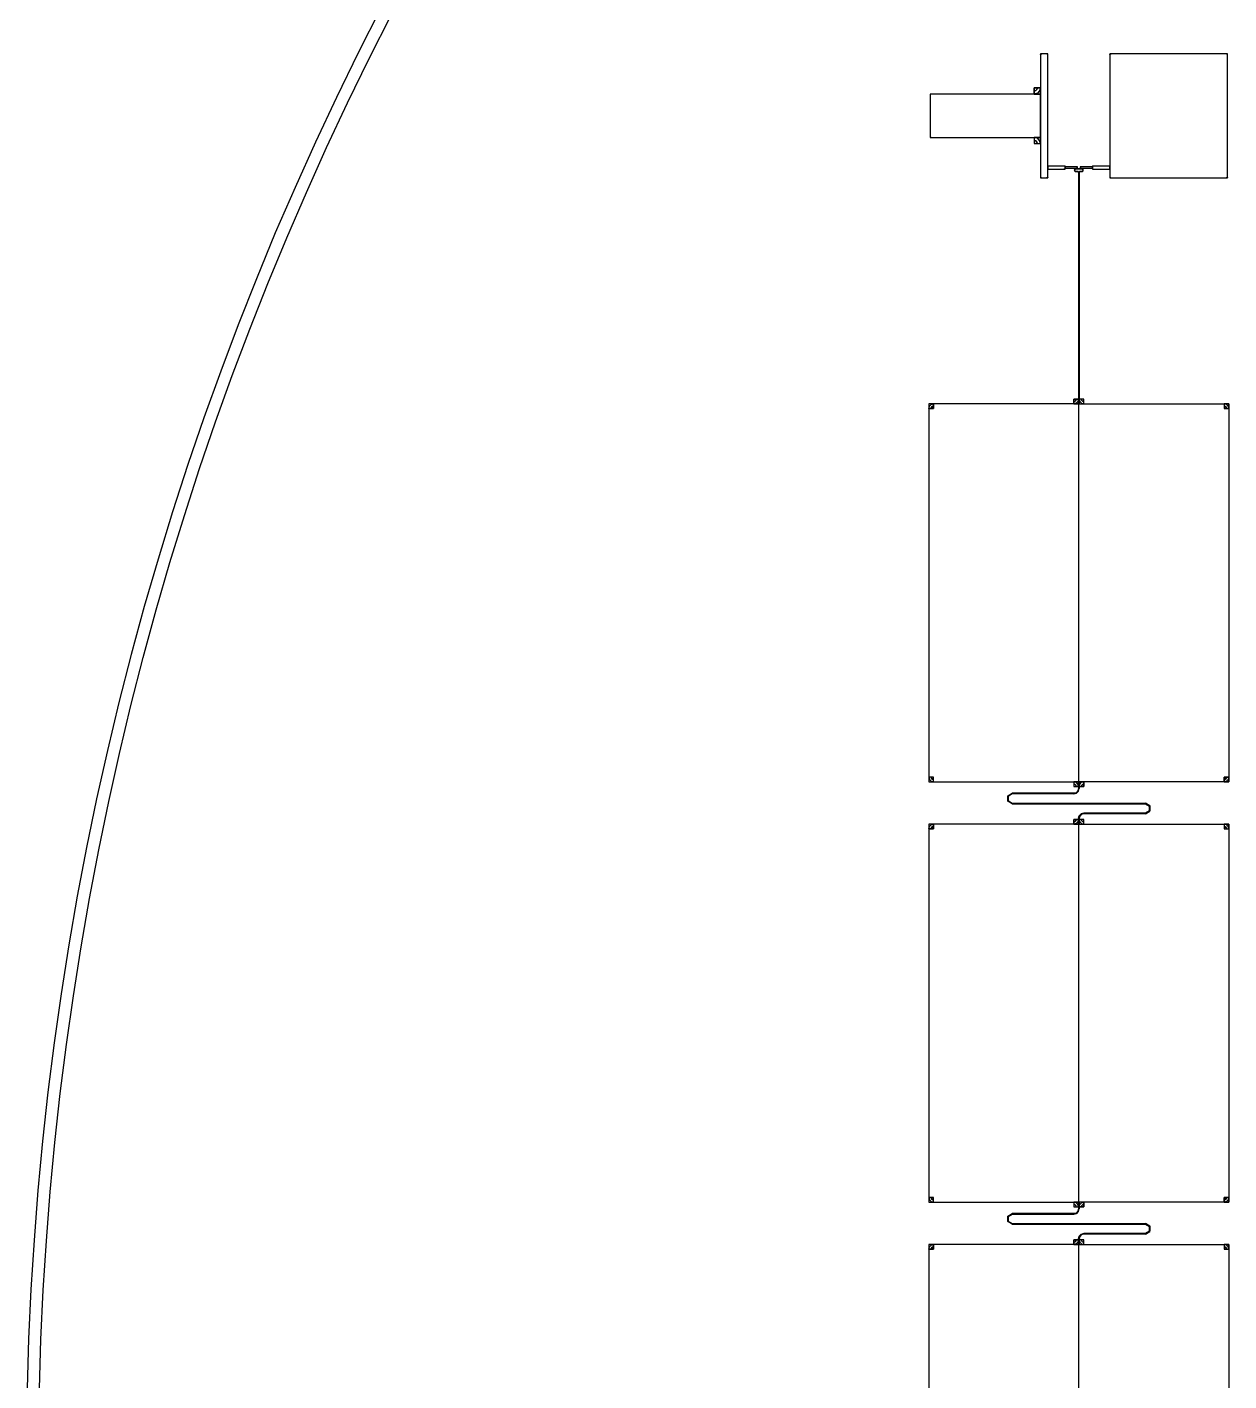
# Model space of a CAD drawing. Extents: x -50899 to 50899, y -48295 to 50898.
# Drawn here: x -50886 to -31476, y 1302 to 23157 of the extents above; entities that cross this region are included whole.
import ezdxf

# ---------------------------------------------------------------- set-up
doc = ezdxf.new("R2010")
doc.units = 0

# ---------------------------------------------------------------- blocks, each defined once
blk = doc.blocks.new('C1A')
for points in [[(2225, 46876), (2105, 46876), (2105, 44876), (2225, 44876), (2225, 46876)], [(2105, 46876), (2105, 46866), (2115, 46866), (2115, 46876), (2105, 46876)], [(2105, 46866), (2106, 46871), (2110, 46875), (2115, 46876), (2115, 46871), (2112, 46870), (2111, 46868), (2110, 46866), (2105, 46866)], [(2110, 46866), (2111, 46868), (2112, 46870), (2115, 46871), (2115, 46866), (2115, 46866), (2115, 46866), (2115, 46866), (2110, 46866)], [(2215, 46876), (2215, 46866), (2225, 46866), (2225, 46876), (2215, 46876)], [(2225, 46866), (2224, 46871), (2220, 46875), (2215, 46876), (2215, 46871), (2218, 46870), (2219, 46868), (2220, 46866), (2225, 46866)], [(2220, 46866), (2219, 46868), (2218, 46870), (2215, 46871), (2215, 46866), (2215, 46866), (2215, 46866), (2215, 46866), (2220, 46866)], [(3225, 44876), (5125, 44876), (5125, 46876), (3225, 46876), (3225, 44876)], [(3225, 46876), (3225, 46866), (3235, 46866), (3235, 46876), (3225, 46876)], [(3225, 46866), (3226, 46871), (3230, 46875), (3235, 46876), (3235, 46871), (3232, 46870), (3231, 46868), (3230, 46866), (3225, 46866)], [(3230, 46866), (3231, 46868), (3232, 46870), (3235, 46871), (3235, 46866), (3235, 46866), (3235, 46866), (3235, 46866), (3230, 46866)], [(5115, 46876), (5115, 46866), (5125, 46866), (5125, 46876), (5115, 46876)], [(5125, 46866), (5124, 46871), (5120, 46875), (5115, 46876), (5115, 46871), (5118, 46870), (5119, 46868), (5120, 46866), (5125, 46866)], [(5120, 46866), (5119, 46868), (5118, 46870), (5115, 46871), (5115, 46866), (5115, 46866), (5115, 46866), (5115, 46866), (5120, 46866)], [(2105, 46226), (325, 46226), (325, 45526), (2105, 45526), (2105, 46226)], [(325, 46226), (325, 46216), (335, 46216), (335, 46226), (325, 46226)], [(325, 46216), (326, 46221), (330, 46225), (335, 46226), (335, 46221), (332, 46220), (331, 46218), (330, 46216), (325, 46216)], [(330, 46216), (331, 46218), (332, 46220), (335, 46221), (335, 46216), (335, 46216), (335, 46216), (335, 46216), (330, 46216)], [(2105, 46226), (2105, 46326), (2005, 46326), (2005, 46226), (2105, 46226)], [(2105, 46326), (2092, 46276), (2055, 46239), (2005, 46226), (2005, 46276), (2030, 46283), (2048, 46301), (2055, 46326), (2105, 46326)], [(2055, 46326), (2048, 46301), (2030, 46283), (2005, 46276), (2005, 46326), (2005, 46326), (2005, 46326), (2005, 46326), (2055, 46326)], [(335, 45526), (335, 45536), (325, 45536), (325, 45526), (335, 45526)], [(325, 45536), (326, 45531), (330, 45527), (335, 45526), (335, 45531), (332, 45532), (331, 45534), (330, 45536), (325, 45536)], [(330, 45536), (331, 45534), (332, 45532), (335, 45531), (335, 45536), (335, 45536), (335, 45536), (335, 45536), (330, 45536)], [(2005, 45526), (2005, 45426), (2105, 45426), (2105, 45526), (2005, 45526)], [(2105, 45426), (2092, 45476), (2055, 45513), (2005, 45526), (2005, 45476), (2030, 45469), (2048, 45451), (2055, 45426), (2105, 45426)], [(2055, 45426), (2048, 45451), (2030, 45469), (2005, 45476), (2005, 45426), (2005, 45426), (2005, 45426), (2005, 45426), (2055, 45426)], [(2230, 45064), (2230, 45069), (2225, 45069), (2225, 45064), (2230, 45064)], [(2225, 45069), (2226, 45066), (2228, 45065), (2230, 45064), (2230, 45066), (2229, 45067), (2228, 45068), (2228, 45069), (2225, 45069)], [(2506, 45064), (2225, 45064), (2225, 45014), (2506, 45014), (2506, 45064)], [(2228, 45069), (2228, 45068), (2229, 45067), (2230, 45066), (2230, 45069), (2230, 45069), (2230, 45069), (2230, 45069), (2228, 45069)], [(2496, 45064), (2496, 45054), (2506, 45054), (2506, 45064), (2496, 45064)], [(2506, 45054), (2504, 45059), (2500, 45063), (2496, 45064), (2496, 45059), (2498, 45058), (2500, 45056), (2500, 45054), (2506, 45054)], [(2500, 45054), (2500, 45056), (2498, 45058), (2496, 45059), (2496, 45054), (2496, 45054), (2496, 45054), (2496, 45054), (2500, 45054)], [(2506, 45014), (2506, 45024), (2496, 45024), (2496, 45014), (2506, 45014)], [(2506, 45024), (2504, 45019), (2500, 45015), (2496, 45014), (2496, 45019), (2498, 45020), (2500, 45022), (2500, 45024), (2506, 45024)], [(2500, 45024), (2500, 45022), (2498, 45020), (2496, 45019), (2496, 45024), (2496, 45024), (2496, 45024), (2496, 45024), (2500, 45024)], [(2510, 45050), (2510, 45055), (2506, 45055), (2506, 45050), (2510, 45050)], [(2506, 45055), (2506, 45052), (2508, 45051), (2510, 45050), (2510, 45052), (2509, 45053), (2508, 45054), (2508, 45055), (2506, 45055)], [(2706, 45050), (2506, 45050), (2506, 45028), (2706, 45028), (2706, 45050)], [(2506, 45028), (2506, 45023), (2510, 45023), (2510, 45028), (2506, 45028)], [(2506, 45023), (2506, 45026), (2508, 45027), (2510, 45028), (2510, 45026), (2509, 45025), (2508, 45024), (2508, 45023), (2506, 45023)], [(2508, 45055), (2508, 45054), (2509, 45053), (2510, 45052), (2510, 45055), (2510, 45055), (2510, 45055), (2510, 45055), (2508, 45055)], [(2508, 45023), (2508, 45024), (2509, 45025), (2510, 45026), (2510, 45023), (2510, 45023), (2510, 45023), (2510, 45023), (2508, 45023)], [(2700, 45046), (2696, 45046), (2696, 45032), (2700, 45032), (2700, 45046)], [(2706, 45042), (2700, 45042), (2700, 45036), (2706, 45036), (2706, 45042)], [(2744, 45028), (2944, 45028), (2944, 45050), (2744, 45050), (2744, 45028)], [(2744, 45036), (2750, 45036), (2750, 45042), (2744, 45042), (2744, 45036)], [(2750, 45032), (2754, 45032), (2754, 45046), (2750, 45046), (2750, 45032)], [(2944, 45050), (2944, 45055), (2940, 45055), (2940, 45050), (2944, 45050)], [(2944, 45055), (2944, 45052), (2942, 45051), (2940, 45050), (2940, 45052), (2941, 45053), (2942, 45054), (2942, 45055), (2944, 45055)], [(2942, 45055), (2942, 45054), (2941, 45053), (2940, 45052), (2940, 45055), (2940, 45055), (2940, 45055), (2940, 45055), (2942, 45055)], [(2940, 45028), (2940, 45023), (2944, 45023), (2944, 45028), (2940, 45028)], [(2944, 45023), (2944, 45026), (2942, 45027), (2940, 45028), (2940, 45026), (2941, 45025), (2942, 45024), (2942, 45023), (2944, 45023)], [(2942, 45023), (2942, 45024), (2941, 45025), (2940, 45026), (2940, 45023), (2940, 45023), (2940, 45023), (2940, 45023), (2942, 45023)], [(2944, 45014), (3225, 45014), (3225, 45064), (2944, 45064), (2944, 45014)], [(2944, 45064), (2944, 45059), (2950, 45059), (2950, 45064), (2944, 45064)], [(2944, 45059), (2945, 45062), (2947, 45063), (2950, 45064), (2950, 45062), (2948, 45061), (2947, 45060), (2947, 45059), (2944, 45059)], [(2947, 45059), (2947, 45060), (2948, 45061), (2950, 45062), (2950, 45059), (2950, 45059), (2950, 45059), (2950, 45059), (2947, 45059)], [(3225, 45064), (3225, 45069), (3220, 45069), (3220, 45064), (3225, 45064)], [(3225, 45069), (3224, 45066), (3222, 45065), (3220, 45064), (3220, 45066), (3221, 45067), (3222, 45068), (3222, 45069), (3225, 45069)], [(3222, 45069), (3222, 45068), (3221, 45067), (3220, 45066), (3220, 45069), (3220, 45069), (3220, 45069), (3220, 45069), (3222, 45069)], [(2115, 44876), (2115, 44886), (2105, 44886), (2105, 44876), (2115, 44876)], [(2105, 44886), (2106, 44881), (2110, 44877), (2115, 44876), (2115, 44881), (2112, 44882), (2111, 44884), (2110, 44886), (2105, 44886)], [(2110, 44886), (2111, 44884), (2112, 44882), (2115, 44881), (2115, 44886), (2115, 44886), (2115, 44886), (2115, 44886), (2110, 44886)], [(2225, 44876), (2225, 44886), (2215, 44886), (2215, 44876), (2225, 44876)], [(2225, 44886), (2224, 44881), (2220, 44877), (2215, 44876), (2215, 44881), (2218, 44882), (2219, 44884), (2220, 44886), (2225, 44886)], [(2220, 44886), (2219, 44884), (2218, 44882), (2215, 44881), (2215, 44886), (2215, 44886), (2215, 44886), (2215, 44886), (2220, 44886)], [(2225, 45014), (2225, 45009), (2230, 45009), (2230, 45014), (2225, 45014)], [(2225, 45009), (2226, 45012), (2228, 45013), (2230, 45014), (2230, 45012), (2229, 45011), (2228, 45010), (2228, 45009), (2225, 45009)], [(2228, 45009), (2228, 45010), (2229, 45011), (2230, 45012), (2230, 45009), (2230, 45009), (2230, 45009), (2230, 45009), (2228, 45009)], [(2657, 45003), (2659, 45012), (2665, 45018), (2674, 45020), (2674, 45018), (2666, 45016), (2661, 45011), (2659, 45003), (2657, 45003)], [(2660, 44990), (2660, 45003), (2657, 45003), (2657, 44990), (2660, 44990)], [(2674, 44974), (2665, 44976), (2659, 44982), (2657, 44990), (2659, 44990), (2661, 44983), (2666, 44977), (2674, 44975), (2674, 44974)], [(2659, 45003), (2661, 45011), (2666, 45016), (2674, 45018), (2674, 45017), (2667, 45015), (2662, 45010), (2660, 45003), (2659, 45003)], [(2674, 44975), (2666, 44977), (2661, 44983), (2659, 44990), (2660, 44990), (2662, 44984), (2667, 44979), (2674, 44977), (2674, 44975)], [(2674, 45017), (2777, 45017), (2777, 45020), (2674, 45020), (2674, 45017)], [(2707, 44977), (2674, 44977), (2674, 44974), (2707, 44974), (2707, 44977)], [(2724, 44960), (2721, 44969), (2715, 44975), (2707, 44977), (2707, 44975), (2715, 44973), (2720, 44968), (2722, 44960), (2724, 44960)], [(2722, 44960), (2720, 44968), (2715, 44973), (2707, 44975), (2707, 44974), (2714, 44972), (2719, 44967), (2721, 44960), (2722, 44960)], [(2724, 41225), (2724, 44960), (2721, 44960), (2721, 41225), (2724, 41225)], [(2727, 44960), (2729, 44969), (2735, 44975), (2743, 44977), (2743, 44975), (2736, 44973), (2730, 44968), (2728, 44960), (2727, 44960)], [(2727, 41225), (2727, 44960), (2730, 44960), (2730, 41225), (2727, 41225)], [(2728, 44960), (2730, 44968), (2736, 44973), (2743, 44975), (2743, 44974), (2736, 44972), (2731, 44967), (2730, 44960), (2728, 44960)], [(2743, 44974), (2777, 44974), (2777, 44977), (2743, 44977), (2743, 44974)], [(2793, 45003), (2791, 45012), (2785, 45018), (2777, 45020), (2777, 45018), (2784, 45016), (2789, 45011), (2792, 45003), (2793, 45003)], [(2792, 45003), (2789, 45011), (2784, 45016), (2777, 45018), (2777, 45017), (2783, 45015), (2788, 45010), (2790, 45003), (2792, 45003)], [(2777, 44974), (2785, 44976), (2791, 44982), (2793, 44990), (2792, 44990), (2789, 44983), (2784, 44977), (2777, 44975), (2777, 44974)], [(2777, 44975), (2784, 44977), (2789, 44983), (2792, 44990), (2790, 44990), (2788, 44984), (2783, 44979), (2777, 44977), (2777, 44975)], [(2793, 44990), (2793, 45003), (2790, 45003), (2790, 44990), (2793, 44990)], [(2950, 45014), (2950, 45019), (2944, 45019), (2944, 45014), (2950, 45014)], [(2944, 45019), (2945, 45016), (2947, 45015), (2950, 45014), (2950, 45016), (2948, 45017), (2947, 45018), (2947, 45019), (2944, 45019)], [(2947, 45019), (2947, 45018), (2948, 45017), (2950, 45016), (2950, 45019), (2950, 45019), (2950, 45019), (2950, 45019), (2947, 45019)], [(3220, 45014), (3220, 45009), (3225, 45009), (3225, 45014), (3220, 45014)], [(3225, 45009), (3224, 45012), (3222, 45013), (3220, 45014), (3220, 45012), (3221, 45011), (3222, 45010), (3222, 45009), (3225, 45009)], [(3222, 45009), (3222, 45010), (3221, 45011), (3220, 45012), (3220, 45009), (3220, 45009), (3220, 45009), (3220, 45009), (3222, 45009)], [(3235, 44876), (3235, 44886), (3225, 44886), (3225, 44876), (3235, 44876)], [(3225, 44886), (3226, 44881), (3230, 44877), (3235, 44876), (3235, 44881), (3232, 44882), (3231, 44884), (3230, 44886), (3225, 44886)], [(3230, 44886), (3231, 44884), (3232, 44882), (3235, 44881), (3235, 44886), (3235, 44886), (3235, 44886), (3235, 44886), (3230, 44886)], [(5125, 44876), (5125, 44886), (5115, 44886), (5115, 44876), (5125, 44876)], [(5125, 44886), (5124, 44881), (5120, 44877), (5115, 44876), (5115, 44881), (5118, 44882), (5119, 44884), (5120, 44886), (5125, 44886)], [(5120, 44886), (5119, 44884), (5118, 44882), (5115, 44881), (5115, 44886), (5115, 44886), (5115, 44886), (5115, 44886), (5120, 44886)], [(2724, 35125), (2724, 41225), (301, 41225), (301, 35125), (2724, 35125)], [(301, 41225), (301, 41150), (376, 41150), (376, 41225), (301, 41225)], [(301, 41150), (311, 41187), (339, 41215), (376, 41225), (376, 41187), (357, 41182), (344, 41168), (339, 41150), (301, 41150)], [(339, 41150), (344, 41168), (357, 41182), (376, 41187), (376, 41150), (376, 41150), (376, 41150), (376, 41150), (339, 41150)], [(2721, 41225), (2721, 41300), (2646, 41300), (2646, 41225), (2721, 41225)], [(2721, 41300), (2710, 41262), (2683, 41235), (2646, 41225), (2646, 41262), (2664, 41267), (2678, 41281), (2683, 41300), (2721, 41300)], [(2683, 41300), (2678, 41281), (2664, 41267), (2646, 41262), (2646, 41300), (2646, 41300), (2646, 41300), (2646, 41300), (2683, 41300)], [(2727, 35125), (2727, 41225), (5149, 41225), (5149, 35125), (2727, 35125)], [(2805, 41225), (2805, 41300), (2730, 41300), (2730, 41225), (2805, 41225)], [(2730, 41300), (2740, 41262), (2767, 41235), (2805, 41225), (2805, 41262), (2786, 41267), (2772, 41281), (2767, 41300), (2730, 41300)], [(2767, 41300), (2772, 41281), (2786, 41267), (2805, 41262), (2805, 41300), (2805, 41300), (2805, 41300), (2805, 41300), (2767, 41300)], [(5074, 41225), (5074, 41150), (5149, 41150), (5149, 41225), (5074, 41225)], [(5149, 41150), (5139, 41187), (5112, 41215), (5074, 41225), (5074, 41187), (5093, 41182), (5106, 41168), (5112, 41150), (5149, 41150)], [(5112, 41150), (5106, 41168), (5093, 41182), (5074, 41187), (5074, 41150), (5074, 41150), (5074, 41150), (5074, 41150), (5112, 41150)], [(376, 35125), (376, 35200), (301, 35200), (301, 35125), (376, 35125)], [(301, 35200), (311, 35162), (339, 35135), (376, 35125), (376, 35162), (357, 35167), (344, 35181), (339, 35200), (301, 35200)], [(339, 35200), (344, 35181), (357, 35167), (376, 35162), (376, 35200), (376, 35200), (376, 35200), (376, 35200), (339, 35200)], [(5149, 35125), (5149, 35200), (5074, 35200), (5074, 35125), (5149, 35125)], [(5149, 35200), (5139, 35162), (5112, 35135), (5074, 35125), (5074, 35162), (5093, 35167), (5106, 35181), (5112, 35200), (5149, 35200)], [(5112, 35200), (5106, 35181), (5093, 35167), (5074, 35162), (5074, 35200), (5074, 35200), (5074, 35200), (5074, 35200), (5112, 35200)], [(2645, 34929), (2687, 34941), (2718, 34971), (2730, 35014), (2727, 35014), (2716, 34973), (2686, 34943), (2645, 34932), (2645, 34929)], [(2645, 34935), (2684, 34946), (2713, 34974), (2724, 35014), (2721, 35014), (2710, 34976), (2683, 34948), (2645, 34938), (2645, 34935)], [(2646, 35125), (2646, 35050), (2721, 35050), (2721, 35125), (2646, 35125)], [(2721, 35050), (2710, 35087), (2683, 35115), (2646, 35125), (2646, 35087), (2664, 35082), (2678, 35068), (2683, 35050), (2721, 35050)], [(2683, 35050), (2678, 35068), (2664, 35082), (2646, 35087), (2646, 35050), (2646, 35050), (2646, 35050), (2646, 35050), (2683, 35050)], [(2724, 35014), (2724, 35125), (2721, 35125), (2721, 35014), (2724, 35014)], [(2727, 35014), (2727, 35125), (2730, 35125), (2730, 35014), (2727, 35014)], [(2730, 35125), (2730, 35050), (2805, 35050), (2805, 35125), (2730, 35125)], [(2730, 35050), (2740, 35087), (2767, 35115), (2805, 35125), (2805, 35087), (2786, 35082), (2772, 35068), (2767, 35050), (2730, 35050)], [(2767, 35050), (2772, 35068), (2786, 35082), (2805, 35087), (2805, 35050), (2805, 35050), (2805, 35050), (2805, 35050), (2767, 35050)], [(1650, 34769), (1577, 34811), (1577, 34896), (1650, 34938), (1650, 34935), (1579, 34894), (1579, 34813), (1650, 34772), (1650, 34769)], [(1650, 34775), (1582, 34814), (1582, 34893), (1650, 34932), (1650, 34929), (1585, 34891), (1585, 34816), (1650, 34778), (1650, 34775)], [(1650, 34935), (2645, 34935), (2645, 34938), (1650, 34938), (1650, 34935)], [(1650, 34932), (2645, 34932), (2645, 34929), (1650, 34929), (1650, 34932)], [(3800, 34775), (1650, 34775), (1650, 34778), (3800, 34778), (3800, 34775)], [(3800, 34772), (1650, 34772), (1650, 34769), (3800, 34769), (3800, 34772)], [(3800, 34609), (3873, 34651), (3873, 34736), (3800, 34778), (3800, 34775), (3871, 34734), (3871, 34653), (3800, 34612), (3800, 34609)], [(3800, 34615), (3868, 34654), (3868, 34733), (3800, 34772), (3800, 34769), (3865, 34731), (3865, 34656), (3800, 34618), (3800, 34615)], [(2721, 34534), (2732, 34576), (2763, 34607), (2805, 34618), (2805, 34615), (2764, 34604), (2734, 34574), (2724, 34534), (2721, 34534)], [(2724, 34439), (2724, 34534), (2721, 34534), (2721, 34439), (2724, 34439)], [(2727, 34534), (2737, 34573), (2766, 34602), (2805, 34612), (2805, 34609), (2767, 34599), (2740, 34571), (2730, 34534), (2727, 34534)], [(2727, 34439), (2727, 34534), (2730, 34534), (2730, 34439), (2727, 34439)], [(2805, 34615), (3800, 34615), (3800, 34618), (2805, 34618), (2805, 34615)], [(2805, 34612), (3800, 34612), (3800, 34609), (2805, 34609), (2805, 34612)], [(2724, 28339), (2724, 34439), (301, 34439), (301, 28339), (2724, 28339)], [(301, 34439), (301, 34364), (376, 34364), (376, 34439), (301, 34439)], [(301, 34364), (311, 34401), (339, 34429), (376, 34439), (376, 34401), (357, 34396), (344, 34382), (339, 34364), (301, 34364)], [(339, 34364), (344, 34382), (357, 34396), (376, 34401), (376, 34364), (376, 34364), (376, 34364), (376, 34364), (339, 34364)], [(2721, 34439), (2721, 34514), (2646, 34514), (2646, 34439), (2721, 34439)], [(2721, 34514), (2710, 34476), (2683, 34449), (2646, 34439), (2646, 34476), (2664, 34481), (2678, 34495), (2683, 34514), (2721, 34514)], [(2683, 34514), (2678, 34495), (2664, 34481), (2646, 34476), (2646, 34514), (2646, 34514), (2646, 34514), (2646, 34514), (2683, 34514)], [(2727, 28339), (2727, 34439), (5149, 34439), (5149, 28339), (2727, 28339)], [(2805, 34439), (2805, 34514), (2730, 34514), (2730, 34439), (2805, 34439)], [(2730, 34514), (2740, 34476), (2767, 34449), (2805, 34439), (2805, 34476), (2786, 34481), (2772, 34495), (2767, 34514), (2730, 34514)], [(2767, 34514), (2772, 34495), (2786, 34481), (2805, 34476), (2805, 34514), (2805, 34514), (2805, 34514), (2805, 34514), (2767, 34514)], [(5074, 34439), (5074, 34364), (5149, 34364), (5149, 34439), (5074, 34439)], [(5149, 34364), (5139, 34401), (5112, 34429), (5074, 34439), (5074, 34401), (5093, 34396), (5106, 34382), (5112, 34364), (5149, 34364)], [(5112, 34364), (5106, 34382), (5093, 34396), (5074, 34401), (5074, 34364), (5074, 34364), (5074, 34364), (5074, 34364), (5112, 34364)], [(376, 28339), (376, 28414), (301, 28414), (301, 28339), (376, 28339)], [(301, 28414), (311, 28376), (339, 28349), (376, 28339), (376, 28376), (357, 28381), (344, 28395), (339, 28414), (301, 28414)], [(339, 28414), (344, 28395), (357, 28381), (376, 28376), (376, 28414), (376, 28414), (376, 28414), (376, 28414), (339, 28414)], [(5149, 28339), (5149, 28414), (5074, 28414), (5074, 28339), (5149, 28339)], [(5149, 28414), (5139, 28376), (5112, 28349), (5074, 28339), (5074, 28376), (5093, 28381), (5106, 28395), (5112, 28414), (5149, 28414)], [(5112, 28414), (5106, 28395), (5093, 28381), (5074, 28376), (5074, 28414), (5074, 28414), (5074, 28414), (5074, 28414), (5112, 28414)], [(2645, 28143), (2687, 28155), (2718, 28185), (2730, 28228), (2727, 28228), (2716, 28187), (2686, 28157), (2645, 28146), (2645, 28143)], [(2645, 28149), (2684, 28160), (2713, 28188), (2724, 28228), (2721, 28228), (2710, 28190), (2683, 28162), (2645, 28152), (2645, 28149)], [(2646, 28339), (2646, 28264), (2721, 28264), (2721, 28339), (2646, 28339)], [(2721, 28264), (2710, 28301), (2683, 28329), (2646, 28339), (2646, 28301), (2664, 28296), (2678, 28282), (2683, 28264), (2721, 28264)], [(2683, 28264), (2678, 28282), (2664, 28296), (2646, 28301), (2646, 28264), (2646, 28264), (2646, 28264), (2646, 28264), (2683, 28264)], [(2724, 28228), (2724, 28339), (2721, 28339), (2721, 28228), (2724, 28228)], [(2727, 28228), (2727, 28339), (2730, 28339), (2730, 28228), (2727, 28228)], [(2730, 28339), (2730, 28264), (2805, 28264), (2805, 28339), (2730, 28339)], [(2730, 28264), (2740, 28301), (2767, 28329), (2805, 28339), (2805, 28301), (2786, 28296), (2772, 28282), (2767, 28264), (2730, 28264)], [(2767, 28264), (2772, 28282), (2786, 28296), (2805, 28301), (2805, 28264), (2805, 28264), (2805, 28264), (2805, 28264), (2767, 28264)], [(1650, 27983), (1577, 28025), (1577, 28110), (1650, 28152), (1650, 28149), (1579, 28108), (1579, 28027), (1650, 27986), (1650, 27983)], [(1650, 27989), (1582, 28028), (1582, 28107), (1650, 28146), (1650, 28143), (1585, 28105), (1585, 28030), (1650, 27992), (1650, 27989)], [(1650, 28149), (2645, 28149), (2645, 28152), (1650, 28152), (1650, 28149)], [(1650, 28146), (2645, 28146), (2645, 28143), (1650, 28143), (1650, 28146)], [(3800, 27989), (1650, 27989), (1650, 27992), (3800, 27992), (3800, 27989)], [(3800, 27986), (1650, 27986), (1650, 27983), (3800, 27983), (3800, 27986)], [(3800, 27823), (3873, 27865), (3873, 27950), (3800, 27992), (3800, 27989), (3871, 27948), (3871, 27867), (3800, 27826), (3800, 27823)], [(3800, 27829), (3868, 27868), (3868, 27947), (3800, 27986), (3800, 27983), (3865, 27945), (3865, 27870), (3800, 27832), (3800, 27829)], [(2721, 27748), (2732, 27790), (2763, 27821), (2805, 27832), (2805, 27829), (2764, 27818), (2734, 27788), (2724, 27748), (2721, 27748)], [(2727, 27748), (2737, 27787), (2766, 27816), (2805, 27826), (2805, 27823), (2767, 27813), (2740, 27785), (2730, 27748), (2727, 27748)], [(2805, 27829), (3800, 27829), (3800, 27832), (2805, 27832), (2805, 27829)], [(2805, 27826), (3800, 27826), (3800, 27823), (2805, 27823), (2805, 27826)], [(2724, 21553), (2724, 27653), (301, 27653), (301, 21553), (2724, 21553)], [(301, 27653), (301, 27578), (376, 27578), (376, 27653), (301, 27653)], [(301, 27578), (311, 27615), (339, 27643), (376, 27653), (376, 27615), (357, 27610), (344, 27596), (339, 27578), (301, 27578)], [(339, 27578), (344, 27596), (357, 27610), (376, 27615), (376, 27578), (376, 27578), (376, 27578), (376, 27578), (339, 27578)], [(2721, 27653), (2721, 27728), (2646, 27728), (2646, 27653), (2721, 27653)], [(2721, 27728), (2710, 27690), (2683, 27663), (2646, 27653), (2646, 27690), (2664, 27695), (2678, 27709), (2683, 27728), (2721, 27728)], [(2683, 27728), (2678, 27709), (2664, 27695), (2646, 27690), (2646, 27728), (2646, 27728), (2646, 27728), (2646, 27728), (2683, 27728)], [(2724, 27653), (2724, 27748), (2721, 27748), (2721, 27653), (2724, 27653)], [(2727, 27653), (2727, 27748), (2730, 27748), (2730, 27653), (2727, 27653)], [(2727, 21553), (2727, 27653), (5149, 27653), (5149, 21553), (2727, 21553)], [(2805, 27653), (2805, 27728), (2730, 27728), (2730, 27653), (2805, 27653)], [(2730, 27728), (2740, 27690), (2767, 27663), (2805, 27653), (2805, 27690), (2786, 27695), (2772, 27709), (2767, 27728), (2730, 27728)], [(2767, 27728), (2772, 27709), (2786, 27695), (2805, 27690), (2805, 27728), (2805, 27728), (2805, 27728), (2805, 27728), (2767, 27728)], [(5074, 27653), (5074, 27578), (5149, 27578), (5149, 27653), (5074, 27653)], [(5149, 27578), (5139, 27615), (5112, 27643), (5074, 27653), (5074, 27615), (5093, 27610), (5106, 27596), (5112, 27578), (5149, 27578)], [(5112, 27578), (5106, 27596), (5093, 27610), (5074, 27615), (5074, 27578), (5074, 27578), (5074, 27578), (5074, 27578), (5112, 27578)]]:
    blk.add_lwpolyline(points)

msp = doc.modelspace()

# ---------------------------------------------------------------- linework, layer by layer
for points in [[(-45176, 23451), (-45539, 22739), (-45890, 22021), (-46230, 21297), (-46559, 20568), (-46877, 19834), (-47183, 19095), (-47477, 18351), (-47759, 17603), (-48030, 16851), (-48289, 16094), (-48536, 15333), (-48770, 14569), (-48993, 13801), (-49204, 13029), (-49403, 12255), (-49589, 11477), (-49763, 10696), (-49925, 9913), (-50075, 9128), (-50212, 8340), (-50337, 7550), (-50449, 6758), (-50549, 5965), (-50637, 5170), (-50712, 4374), (-50774, 3576), (-50824, 2778), (-50862, 1979), (-50886, 1180)], [(-50686, 1175), (-50662, 1971), (-50624, 2767), (-50575, 3562), (-50512, 4356), (-50438, 5149), (-50351, 5941), (-50251, 6732), (-50139, 7520), (-50015, 8307), (-49878, 9092), (-49729, 9874), (-49568, 10654), (-49394, 11432), (-49209, 12206), (-49011, 12978), (-48801, 13747), (-48579, 14512), (-48345, 15273), (-48099, 16031), (-47841, 16784), (-47572, 17534), (-47290, 18279), (-46997, 19020), (-46693, 19756), (-46376, 20487), (-46049, 21213), (-45710, 21934), (-45360, 22649), (-44998, 23359)]]:
    msp.add_lwpolyline(points)

# ---------------------------------------------------------------- block references
msp.add_blockref('C1A', (-36625, -24150))

doc.saveas('drawing.dxf')
